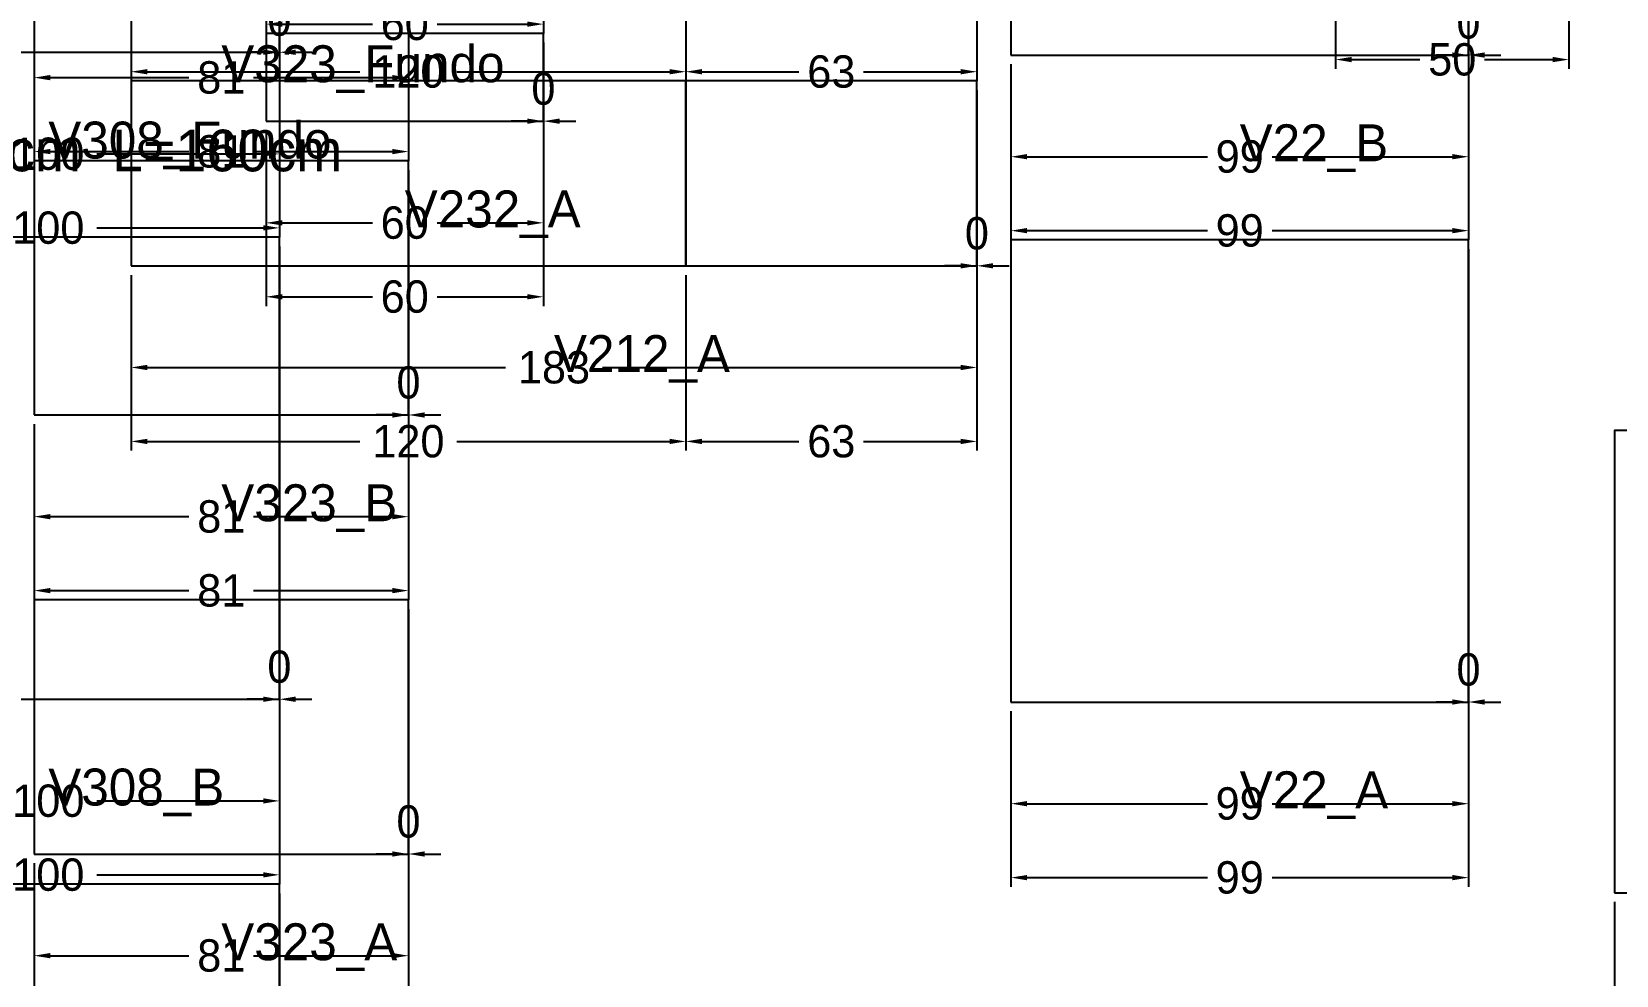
# Model space of a CAD drawing. Header units: metres. Extents: x 946 to 6411, y 1397 to 3666.
# Drawn here: x 3891.6 to 4234.4, y 1835.1 to 2039.3 of the extents above; entities that cross this region are included whole.
import ezdxf

# ---------------------------------------------------------------- set-up
doc = ezdxf.new("R2010")
doc.units = ezdxf.units.M
doc.layers.add('COTA', color=3, linetype='Continuous')
doc.dimstyles.new('COTA_VIG', dxfattribs={"dimtxt": 7, "dimasz": 3.5, "dimexe": 2, "dimexo": 2, "dimgap": 1.5, "dimtad": 1, "dimdec": 1, "dimcen": 2.5, "dimclrd": 3, "dimclre": 3, "dimclrt": 3, "dimazin": 3, "dimtfac": 1, "dimtmove": 0, "dimatfit": 3})

# ---------------------------------------------------------------- blocks, each defined once
blk = doc.blocks.new('_CLOSEDFILLED')
at = {"color": 0, "linetype": 'BYBLOCK'}
blk.add_solid([(-1, 0.164), (0, 0), (-1, -0.164)], dxfattribs=at)
blk = doc.blocks.new('*D241')
at = {"color": 3}
for p, q in [((4103.47, 1892.28), (4103.47, 1870.28)), ((4202.47, 1892.28), (4202.47, 1870.28)), ((4106.97, 1872.28), (4145.97, 1872.28)), ((4159.97, 1872.28), (4198.97, 1872.28))]:
    blk.add_line(p, q, dxfattribs=at)
at = {"layer": 'Defpoints'}
for p in [(4103.47, 1894.28), (4202.47, 1894.28), (4103.47, 1872.28)]:
    blk.add_point(p, dxfattribs=at)
at = {"layer": 'COTA', "color": 3, "xscale": 3.5, "yscale": 3.5, "rotation": 180}
blk.add_blockref('_CLOSEDFILLED', (4103.47, 1872.28), dxfattribs=at)
at = {"layer": 'COTA', "color": 3, "xscale": 3.5, "yscale": 3.5}
blk.add_blockref('_CLOSEDFILLED', (4202.47, 1872.28), dxfattribs=at)
at = {"layer": 'COTA', "color": 3, "insert": (4152.97, 1872.28), "char_height": 7, "attachment_point": 5}
blk.add_mtext('99', dxfattribs=at)
blk = doc.blocks.new('*D242')
at = {"color": 3}
for p, q in [((4103.47, 1892.28), (4103.47, 1854.28)), ((4202.47, 1892.28), (4202.47, 1854.28)), ((4106.97, 1856.28), (4145.97, 1856.28)), ((4159.97, 1856.28), (4198.97, 1856.28))]:
    blk.add_line(p, q, dxfattribs=at)
at = {"layer": 'Defpoints'}
for p in [(4103.47, 1894.28), (4202.47, 1894.28), (4103.47, 1856.28)]:
    blk.add_point(p, dxfattribs=at)
at = {"layer": 'COTA', "color": 3, "xscale": 3.5, "yscale": 3.5, "rotation": 180}
blk.add_blockref('_CLOSEDFILLED', (4103.47, 1856.28), dxfattribs=at)
at = {"layer": 'COTA', "color": 3, "xscale": 3.5, "yscale": 3.5}
blk.add_blockref('_CLOSEDFILLED', (4202.47, 1856.28), dxfattribs=at)
at = {"layer": 'COTA', "color": 3, "insert": (4152.97, 1856.28), "char_height": 7, "attachment_point": 5}
blk.add_mtext('99', dxfattribs=at)
blk = doc.blocks.new('*D244')
at = {"color": 3}
for p, q in [((4103.47, 2032.28), (4103.47, 2010.28)), ((4202.47, 2032.28), (4202.47, 2010.28)), ((4106.97, 2012.28), (4145.97, 2012.28)), ((4159.97, 2012.28), (4198.97, 2012.28))]:
    blk.add_line(p, q, dxfattribs=at)
at = {"layer": 'Defpoints'}
for p in [(4103.47, 2034.28), (4202.47, 2034.28), (4103.47, 2012.28)]:
    blk.add_point(p, dxfattribs=at)
at = {"layer": 'COTA', "color": 3, "xscale": 3.5, "yscale": 3.5, "rotation": 180}
blk.add_blockref('_CLOSEDFILLED', (4103.47, 2012.28), dxfattribs=at)
at = {"layer": 'COTA', "color": 3, "xscale": 3.5, "yscale": 3.5}
blk.add_blockref('_CLOSEDFILLED', (4202.47, 2012.28), dxfattribs=at)
at = {"layer": 'COTA', "color": 3, "insert": (4152.97, 2012.28), "char_height": 7, "attachment_point": 5}
blk.add_mtext('99', dxfattribs=at)
blk = doc.blocks.new('*D245')
at = {"color": 3}
for p, q in [((4103.47, 2032.28), (4103.47, 1994.28)), ((4202.47, 2032.28), (4202.47, 1994.28)), ((4106.97, 1996.28), (4145.97, 1996.28)), ((4159.97, 1996.28), (4198.97, 1996.28))]:
    blk.add_line(p, q, dxfattribs=at)
at = {"layer": 'Defpoints'}
for p in [(4103.47, 2034.28), (4202.47, 2034.28), (4103.47, 1996.28)]:
    blk.add_point(p, dxfattribs=at)
at = {"layer": 'COTA', "color": 3, "xscale": 3.5, "yscale": 3.5, "rotation": 180}
blk.add_blockref('_CLOSEDFILLED', (4103.47, 1996.28), dxfattribs=at)
at = {"layer": 'COTA', "color": 3, "xscale": 3.5, "yscale": 3.5}
blk.add_blockref('_CLOSEDFILLED', (4202.47, 1996.28), dxfattribs=at)
at = {"layer": 'COTA', "color": 3, "insert": (4152.97, 1996.28), "char_height": 7, "attachment_point": 5}
blk.add_mtext('99', dxfattribs=at)
blk = doc.blocks.new('*D925')
at = {"color": 3}
for p, q in [((3913.11, 1986.67), (3913.11, 1964.67)), ((4096.11, 1986.67), (4096.11, 1964.67)), ((3916.61, 1966.67), (3994.11, 1966.67)), ((4015.11, 1966.67), (4092.61, 1966.67))]:
    blk.add_line(p, q, dxfattribs=at)
at = {"layer": 'Defpoints'}
for p in [(3913.11, 1988.67), (4096.11, 1988.67), (3913.11, 1966.67)]:
    blk.add_point(p, dxfattribs=at)
at = {"layer": 'COTA', "color": 3, "xscale": 3.5, "yscale": 3.5, "rotation": 180}
blk.add_blockref('_CLOSEDFILLED', (3913.11, 1966.67), dxfattribs=at)
at = {"layer": 'COTA', "color": 3, "xscale": 3.5, "yscale": 3.5}
blk.add_blockref('_CLOSEDFILLED', (4096.11, 1966.67), dxfattribs=at)
at = {"layer": 'COTA', "color": 3, "insert": (4004.61, 1966.67), "char_height": 7, "attachment_point": 5}
blk.add_mtext('183', dxfattribs=at)
blk = doc.blocks.new('*D926')
at = {"color": 3}
for p, q in [((3913.11, 1986.67), (3913.11, 1948.67)), ((4033.11, 1986.67), (4033.11, 1948.67)), ((3916.61, 1950.67), (3962.61, 1950.67)), ((3983.61, 1950.67), (4029.61, 1950.67))]:
    blk.add_line(p, q, dxfattribs=at)
at = {"layer": 'Defpoints'}
for p in [(3913.11, 1988.67), (4033.11, 1988.67), (3913.11, 1950.67)]:
    blk.add_point(p, dxfattribs=at)
at = {"layer": 'COTA', "color": 3, "xscale": 3.5, "yscale": 3.5, "rotation": 180}
blk.add_blockref('_CLOSEDFILLED', (3913.11, 1950.67), dxfattribs=at)
at = {"layer": 'COTA', "color": 3, "xscale": 3.5, "yscale": 3.5}
blk.add_blockref('_CLOSEDFILLED', (4033.11, 1950.67), dxfattribs=at)
at = {"layer": 'COTA', "color": 3, "insert": (3973.11, 1950.67), "char_height": 7, "attachment_point": 5}
blk.add_mtext('120', dxfattribs=at)
blk = doc.blocks.new('*D927')
at = {"color": 3}
for p, q in [((4033.11, 1986.67), (4033.11, 1948.67)), ((4096.11, 1986.67), (4096.11, 1948.67)), ((4036.61, 1950.67), (4057.61, 1950.67)), ((4071.61, 1950.67), (4092.61, 1950.67))]:
    blk.add_line(p, q, dxfattribs=at)
at = {"layer": 'Defpoints'}
for p in [(4033.11, 1988.67), (4096.11, 1988.67), (4033.11, 1950.67)]:
    blk.add_point(p, dxfattribs=at)
at = {"layer": 'COTA', "color": 3, "xscale": 3.5, "yscale": 3.5, "rotation": 180}
blk.add_blockref('_CLOSEDFILLED', (4033.11, 1950.67), dxfattribs=at)
at = {"layer": 'COTA', "color": 3, "xscale": 3.5, "yscale": 3.5}
blk.add_blockref('_CLOSEDFILLED', (4096.11, 1950.67), dxfattribs=at)
at = {"layer": 'COTA', "color": 3, "insert": (4064.61, 1950.67), "char_height": 7, "attachment_point": 5}
blk.add_mtext('63', dxfattribs=at)
blk = doc.blocks.new('*D930')
at = {"color": 3}
for p, q in [((3913.11, 2066.67), (3913.11, 2028.67)), ((4033.11, 2066.67), (4033.11, 2028.67)), ((3916.61, 2030.67), (3962.61, 2030.67)), ((3983.61, 2030.67), (4029.61, 2030.67))]:
    blk.add_line(p, q, dxfattribs=at)
at = {"layer": 'Defpoints'}
for p in [(3913.11, 2068.67), (4033.11, 2068.67), (3913.11, 2030.67)]:
    blk.add_point(p, dxfattribs=at)
at = {"layer": 'COTA', "color": 3, "xscale": 3.5, "yscale": 3.5, "rotation": 180}
blk.add_blockref('_CLOSEDFILLED', (3913.11, 2030.67), dxfattribs=at)
at = {"layer": 'COTA', "color": 3, "xscale": 3.5, "yscale": 3.5}
blk.add_blockref('_CLOSEDFILLED', (4033.11, 2030.67), dxfattribs=at)
at = {"layer": 'COTA', "color": 3, "insert": (3973.11, 2030.67), "char_height": 7, "attachment_point": 5}
blk.add_mtext('120', dxfattribs=at)
blk = doc.blocks.new('*D931')
at = {"color": 3}
for p, q in [((4033.11, 2066.67), (4033.11, 2028.67)), ((4096.11, 2066.67), (4096.11, 2028.67)), ((4036.61, 2030.67), (4057.61, 2030.67)), ((4071.61, 2030.67), (4092.61, 2030.67))]:
    blk.add_line(p, q, dxfattribs=at)
at = {"layer": 'Defpoints'}
for p in [(4033.11, 2068.67), (4096.11, 2068.67), (4033.11, 2030.67)]:
    blk.add_point(p, dxfattribs=at)
at = {"layer": 'COTA', "color": 3, "xscale": 3.5, "yscale": 3.5, "rotation": 180}
blk.add_blockref('_CLOSEDFILLED', (4033.11, 2030.67), dxfattribs=at)
at = {"layer": 'COTA', "color": 3, "xscale": 3.5, "yscale": 3.5}
blk.add_blockref('_CLOSEDFILLED', (4096.11, 2030.67), dxfattribs=at)
at = {"layer": 'COTA', "color": 3, "insert": (4064.61, 2030.67), "char_height": 7, "attachment_point": 5}
blk.add_mtext('63', dxfattribs=at)
blk = doc.blocks.new('*D994')
at = {"color": 3}
for p, q in [((4234.06, 1851.02), (4234.06, 1829.02)), ((4334.06, 1851.02), (4334.06, 1829.02)), ((4237.56, 1831.02), (4273.56, 1831.02)), ((4294.56, 1831.02), (4330.56, 1831.02))]:
    blk.add_line(p, q, dxfattribs=at)
at = {"layer": 'Defpoints'}
for p in [(4234.06, 1853.02), (4334.06, 1853.02), (4234.06, 1831.02)]:
    blk.add_point(p, dxfattribs=at)
at = {"layer": 'COTA', "color": 3, "xscale": 3.5, "yscale": 3.5, "rotation": 180}
blk.add_blockref('_CLOSEDFILLED', (4234.06, 1831.02), dxfattribs=at)
at = {"layer": 'COTA', "color": 3, "xscale": 3.5, "yscale": 3.5}
blk.add_blockref('_CLOSEDFILLED', (4334.06, 1831.02), dxfattribs=at)
at = {"layer": 'COTA', "color": 3, "insert": (4284.06, 1831.02), "char_height": 7, "attachment_point": 5}
blk.add_mtext('100', dxfattribs=at)
blk = doc.blocks.new('*D995')
at = {"color": 3}
for p, q in [((4234.06, 1851.02), (4234.06, 1813.02)), ((4334.06, 1851.02), (4334.06, 1813.02)), ((4237.56, 1815.02), (4273.56, 1815.02)), ((4294.56, 1815.02), (4330.56, 1815.02))]:
    blk.add_line(p, q, dxfattribs=at)
at = {"layer": 'Defpoints'}
for p in [(4234.06, 1853.02), (4334.06, 1853.02), (4234.06, 1815.02)]:
    blk.add_point(p, dxfattribs=at)
at = {"layer": 'COTA', "color": 3, "xscale": 3.5, "yscale": 3.5, "rotation": 180}
blk.add_blockref('_CLOSEDFILLED', (4234.06, 1815.02), dxfattribs=at)
at = {"layer": 'COTA', "color": 3, "xscale": 3.5, "yscale": 3.5}
blk.add_blockref('_CLOSEDFILLED', (4334.06, 1815.02), dxfattribs=at)
at = {"layer": 'COTA', "color": 3, "insert": (4284.06, 1815.02), "char_height": 7, "attachment_point": 5}
blk.add_mtext('100', dxfattribs=at)
blk = doc.blocks.new('*D1111')
at = {"color": 3}
for p, q in [((3942.32, 2017.97), (3942.32, 1995.97)), ((4002.32, 2017.97), (4002.32, 1995.97)), ((3945.82, 1997.97), (3965.32, 1997.97)), ((3979.32, 1997.97), (3998.82, 1997.97))]:
    blk.add_line(p, q, dxfattribs=at)
at = {"layer": 'Defpoints'}
for p in [(3942.32, 2019.97), (4002.32, 2019.97), (3942.32, 1997.97)]:
    blk.add_point(p, dxfattribs=at)
at = {"layer": 'COTA', "color": 3, "xscale": 3.5, "yscale": 3.5, "rotation": 180}
blk.add_blockref('_CLOSEDFILLED', (3942.32, 1997.97), dxfattribs=at)
at = {"layer": 'COTA', "color": 3, "xscale": 3.5, "yscale": 3.5}
blk.add_blockref('_CLOSEDFILLED', (4002.32, 1997.97), dxfattribs=at)
at = {"layer": 'COTA', "color": 3, "insert": (3972.32, 1997.97), "char_height": 7, "attachment_point": 5}
blk.add_mtext('60', dxfattribs=at)
blk = doc.blocks.new('*D1112')
at = {"color": 3}
for p, q in [((3942.32, 2017.97), (3942.32, 1979.97)), ((4002.32, 2017.97), (4002.32, 1979.97)), ((3945.82, 1981.97), (3965.32, 1981.97)), ((3979.32, 1981.97), (3998.82, 1981.97))]:
    blk.add_line(p, q, dxfattribs=at)
at = {"layer": 'Defpoints'}
for p in [(3942.32, 2019.97), (4002.32, 2019.97), (3942.32, 1981.97)]:
    blk.add_point(p, dxfattribs=at)
at = {"layer": 'COTA', "color": 3, "xscale": 3.5, "yscale": 3.5, "rotation": 180}
blk.add_blockref('_CLOSEDFILLED', (3942.32, 1981.97), dxfattribs=at)
at = {"layer": 'COTA', "color": 3, "xscale": 3.5, "yscale": 3.5}
blk.add_blockref('_CLOSEDFILLED', (4002.32, 1981.97), dxfattribs=at)
at = {"layer": 'COTA', "color": 3, "insert": (3972.32, 1981.97), "char_height": 7, "attachment_point": 5}
blk.add_mtext('60', dxfattribs=at)
blk = doc.blocks.new('*D1115')
at = {"color": 3}
for p, q in [((3942.32, 2076.97), (3942.32, 2038.97)), ((4002.32, 2076.97), (4002.32, 2038.97)), ((3945.82, 2040.97), (3965.32, 2040.97)), ((3979.32, 2040.97), (3998.82, 2040.97))]:
    blk.add_line(p, q, dxfattribs=at)
at = {"layer": 'Defpoints'}
for p in [(3942.32, 2078.97), (4002.32, 2078.97), (3942.32, 2040.97)]:
    blk.add_point(p, dxfattribs=at)
at = {"layer": 'COTA', "color": 3, "xscale": 3.5, "yscale": 3.5, "rotation": 180}
blk.add_blockref('_CLOSEDFILLED', (3942.32, 2040.97), dxfattribs=at)
at = {"layer": 'COTA', "color": 3, "xscale": 3.5, "yscale": 3.5}
blk.add_blockref('_CLOSEDFILLED', (4002.32, 2040.97), dxfattribs=at)
at = {"layer": 'COTA', "color": 3, "insert": (3972.32, 2040.97), "char_height": 7, "attachment_point": 5}
blk.add_mtext('60', dxfattribs=at)
blk = doc.blocks.new('*D1423')
at = {"color": 3}
for p, q in [((3845.2, 1892.88), (3845.2, 1870.88)), ((3945.2, 1892.88), (3945.2, 1870.88)), ((3848.7, 1872.88), (3884.7, 1872.88)), ((3905.7, 1872.88), (3941.7, 1872.88))]:
    blk.add_line(p, q, dxfattribs=at)
at = {"layer": 'Defpoints'}
for p in [(3845.2, 1894.88), (3945.2, 1894.88), (3845.2, 1872.88)]:
    blk.add_point(p, dxfattribs=at)
at = {"layer": 'COTA', "color": 3, "xscale": 3.5, "yscale": 3.5, "rotation": 180}
blk.add_blockref('_CLOSEDFILLED', (3845.2, 1872.88), dxfattribs=at)
at = {"layer": 'COTA', "color": 3, "xscale": 3.5, "yscale": 3.5}
blk.add_blockref('_CLOSEDFILLED', (3945.2, 1872.88), dxfattribs=at)
at = {"layer": 'COTA', "color": 3, "insert": (3895.2, 1872.88), "char_height": 7, "attachment_point": 5}
blk.add_mtext('100', dxfattribs=at)
blk = doc.blocks.new('*D1424')
at = {"color": 3}
for p, q in [((3845.2, 1892.88), (3845.2, 1854.88)), ((3945.2, 1892.88), (3945.2, 1854.88)), ((3848.7, 1856.88), (3884.7, 1856.88)), ((3905.7, 1856.88), (3941.7, 1856.88))]:
    blk.add_line(p, q, dxfattribs=at)
at = {"layer": 'Defpoints'}
for p in [(3845.2, 1894.88), (3945.2, 1894.88), (3845.2, 1856.88)]:
    blk.add_point(p, dxfattribs=at)
at = {"layer": 'COTA', "color": 3, "xscale": 3.5, "yscale": 3.5, "rotation": 180}
blk.add_blockref('_CLOSEDFILLED', (3845.2, 1856.88), dxfattribs=at)
at = {"layer": 'COTA', "color": 3, "xscale": 3.5, "yscale": 3.5}
blk.add_blockref('_CLOSEDFILLED', (3945.2, 1856.88), dxfattribs=at)
at = {"layer": 'COTA', "color": 3, "insert": (3895.2, 1856.88), "char_height": 7, "attachment_point": 5}
blk.add_mtext('100', dxfattribs=at)
blk = doc.blocks.new('*D1426')
at = {"color": 3}
for p, q in [((3845.2, 2032.88), (3845.2, 2010.88)), ((3945.2, 2032.88), (3945.2, 2010.88)), ((3848.7, 2012.88), (3884.7, 2012.88)), ((3905.7, 2012.88), (3941.7, 2012.88))]:
    blk.add_line(p, q, dxfattribs=at)
at = {"layer": 'Defpoints'}
for p in [(3845.2, 2034.88), (3945.2, 2034.88), (3845.2, 2012.88)]:
    blk.add_point(p, dxfattribs=at)
at = {"layer": 'COTA', "color": 3, "xscale": 3.5, "yscale": 3.5, "rotation": 180}
blk.add_blockref('_CLOSEDFILLED', (3845.2, 2012.88), dxfattribs=at)
at = {"layer": 'COTA', "color": 3, "xscale": 3.5, "yscale": 3.5}
blk.add_blockref('_CLOSEDFILLED', (3945.2, 2012.88), dxfattribs=at)
at = {"layer": 'COTA', "color": 3, "insert": (3895.2, 2012.88), "char_height": 7, "attachment_point": 5}
blk.add_mtext('100', dxfattribs=at)
blk = doc.blocks.new('*D1427')
at = {"color": 3}
for p, q in [((3845.2, 2032.88), (3845.2, 1994.88)), ((3945.2, 2032.88), (3945.2, 1994.88)), ((3848.7, 1996.88), (3884.7, 1996.88)), ((3905.7, 1996.88), (3941.7, 1996.88))]:
    blk.add_line(p, q, dxfattribs=at)
at = {"layer": 'Defpoints'}
for p in [(3845.2, 2034.88), (3945.2, 2034.88), (3845.2, 1996.88)]:
    blk.add_point(p, dxfattribs=at)
at = {"layer": 'COTA', "color": 3, "xscale": 3.5, "yscale": 3.5, "rotation": 180}
blk.add_blockref('_CLOSEDFILLED', (3845.2, 1996.88), dxfattribs=at)
at = {"layer": 'COTA', "color": 3, "xscale": 3.5, "yscale": 3.5}
blk.add_blockref('_CLOSEDFILLED', (3945.2, 1996.88), dxfattribs=at)
at = {"layer": 'COTA', "color": 3, "insert": (3895.2, 1996.88), "char_height": 7, "attachment_point": 5}
blk.add_mtext('100', dxfattribs=at)
blk = doc.blocks.new('*D1576')
at = {"color": 3}
for p, q in [((3892.13, 1859.39), (3892.13, 1837.39)), ((3973.13, 1859.39), (3973.13, 1837.39)), ((3895.63, 1839.39), (3925.63, 1839.39)), ((3939.63, 1839.39), (3969.63, 1839.39))]:
    blk.add_line(p, q, dxfattribs=at)
at = {"layer": 'Defpoints'}
for p in [(3892.13, 1861.39), (3973.13, 1861.39), (3892.13, 1839.39)]:
    blk.add_point(p, dxfattribs=at)
at = {"layer": 'COTA', "color": 3, "xscale": 3.5, "yscale": 3.5, "rotation": 180}
blk.add_blockref('_CLOSEDFILLED', (3892.13, 1839.39), dxfattribs=at)
at = {"layer": 'COTA', "color": 3, "xscale": 3.5, "yscale": 3.5}
blk.add_blockref('_CLOSEDFILLED', (3973.13, 1839.39), dxfattribs=at)
at = {"layer": 'COTA', "color": 3, "insert": (3932.63, 1839.39), "char_height": 7, "attachment_point": 5}
blk.add_mtext('81', dxfattribs=at)
blk = doc.blocks.new('*D1577')
at = {"color": 3}
for p, q in [((3892.13, 1859.39), (3892.13, 1821.39)), ((3973.13, 1859.39), (3973.13, 1821.39)), ((3895.63, 1823.39), (3925.63, 1823.39)), ((3939.63, 1823.39), (3969.63, 1823.39))]:
    blk.add_line(p, q, dxfattribs=at)
at = {"layer": 'Defpoints'}
for p in [(3892.13, 1861.39), (3973.13, 1861.39), (3892.13, 1823.39)]:
    blk.add_point(p, dxfattribs=at)
at = {"layer": 'COTA', "color": 3, "xscale": 3.5, "yscale": 3.5, "rotation": 180}
blk.add_blockref('_CLOSEDFILLED', (3892.13, 1823.39), dxfattribs=at)
at = {"layer": 'COTA', "color": 3, "xscale": 3.5, "yscale": 3.5}
blk.add_blockref('_CLOSEDFILLED', (3973.13, 1823.39), dxfattribs=at)
at = {"layer": 'COTA', "color": 3, "insert": (3932.63, 1823.39), "char_height": 7, "attachment_point": 5}
blk.add_mtext('81', dxfattribs=at)
blk = doc.blocks.new('*D1579')
at = {"color": 3}
for p, q in [((3892.13, 1954.39), (3892.13, 1932.39)), ((3973.13, 1954.39), (3973.13, 1932.39)), ((3895.63, 1934.39), (3925.63, 1934.39)), ((3939.63, 1934.39), (3969.63, 1934.39))]:
    blk.add_line(p, q, dxfattribs=at)
at = {"layer": 'Defpoints'}
for p in [(3892.13, 1956.39), (3973.13, 1956.39), (3892.13, 1934.39)]:
    blk.add_point(p, dxfattribs=at)
at = {"layer": 'COTA', "color": 3, "xscale": 3.5, "yscale": 3.5, "rotation": 180}
blk.add_blockref('_CLOSEDFILLED', (3892.13, 1934.39), dxfattribs=at)
at = {"layer": 'COTA', "color": 3, "xscale": 3.5, "yscale": 3.5}
blk.add_blockref('_CLOSEDFILLED', (3973.13, 1934.39), dxfattribs=at)
at = {"layer": 'COTA', "color": 3, "insert": (3932.63, 1934.39), "char_height": 7, "attachment_point": 5}
blk.add_mtext('81', dxfattribs=at)
blk = doc.blocks.new('*D1580')
at = {"color": 3}
for p, q in [((3892.13, 1954.39), (3892.13, 1916.39)), ((3973.13, 1954.39), (3973.13, 1916.39)), ((3895.63, 1918.39), (3925.63, 1918.39)), ((3939.63, 1918.39), (3969.63, 1918.39))]:
    blk.add_line(p, q, dxfattribs=at)
at = {"layer": 'Defpoints'}
for p in [(3892.13, 1956.39), (3973.13, 1956.39), (3892.13, 1918.39)]:
    blk.add_point(p, dxfattribs=at)
at = {"layer": 'COTA', "color": 3, "xscale": 3.5, "yscale": 3.5, "rotation": 180}
blk.add_blockref('_CLOSEDFILLED', (3892.13, 1918.39), dxfattribs=at)
at = {"layer": 'COTA', "color": 3, "xscale": 3.5, "yscale": 3.5}
blk.add_blockref('_CLOSEDFILLED', (3973.13, 1918.39), dxfattribs=at)
at = {"layer": 'COTA', "color": 3, "insert": (3932.63, 1918.39), "char_height": 7, "attachment_point": 5}
blk.add_mtext('81', dxfattribs=at)
blk = doc.blocks.new('*D1582')
at = {"color": 3}
for p, q in [((3892.13, 2049.39), (3892.13, 2027.39)), ((3973.13, 2049.39), (3973.13, 2027.39)), ((3895.63, 2029.39), (3925.63, 2029.39)), ((3939.63, 2029.39), (3969.63, 2029.39))]:
    blk.add_line(p, q, dxfattribs=at)
at = {"layer": 'Defpoints'}
for p in [(3892.13, 2051.39), (3973.13, 2051.39), (3892.13, 2029.39)]:
    blk.add_point(p, dxfattribs=at)
at = {"layer": 'COTA', "color": 3, "xscale": 3.5, "yscale": 3.5, "rotation": 180}
blk.add_blockref('_CLOSEDFILLED', (3892.13, 2029.39), dxfattribs=at)
at = {"layer": 'COTA', "color": 3, "xscale": 3.5, "yscale": 3.5}
blk.add_blockref('_CLOSEDFILLED', (3973.13, 2029.39), dxfattribs=at)
at = {"layer": 'COTA', "color": 3, "insert": (3932.63, 2029.39), "char_height": 7, "attachment_point": 5}
blk.add_mtext('81', dxfattribs=at)
blk = doc.blocks.new('*D1583')
at = {"color": 3}
for p, q in [((3892.13, 2049.39), (3892.13, 2011.39)), ((3973.13, 2049.39), (3973.13, 2011.39)), ((3895.63, 2013.39), (3925.63, 2013.39)), ((3939.63, 2013.39), (3969.63, 2013.39))]:
    blk.add_line(p, q, dxfattribs=at)
at = {"layer": 'Defpoints'}
for p in [(3892.13, 2051.39), (3973.13, 2051.39), (3892.13, 2013.39)]:
    blk.add_point(p, dxfattribs=at)
at = {"layer": 'COTA', "color": 3, "xscale": 3.5, "yscale": 3.5, "rotation": 180}
blk.add_blockref('_CLOSEDFILLED', (3892.13, 2013.39), dxfattribs=at)
at = {"layer": 'COTA', "color": 3, "xscale": 3.5, "yscale": 3.5}
blk.add_blockref('_CLOSEDFILLED', (3973.13, 2013.39), dxfattribs=at)
at = {"layer": 'COTA', "color": 3, "insert": (3932.63, 2013.39), "char_height": 7, "attachment_point": 5}
blk.add_mtext('81', dxfattribs=at)
blk = doc.blocks.new('*D1598')
at = {"color": 3}
for p, q in [((4173.7, 2069.3), (4173.7, 2031.3)), ((4224.2, 2069.3), (4224.2, 2031.3)), ((4177.2, 2033.3), (4191.95, 2033.3)), ((4205.95, 2033.3), (4220.7, 2033.3))]:
    blk.add_line(p, q, dxfattribs=at)
at = {"layer": 'Defpoints'}
for p in [(4173.7, 2071.3), (4224.2, 2071.3), (4173.7, 2033.3)]:
    blk.add_point(p, dxfattribs=at)
at = {"layer": 'COTA', "color": 3, "xscale": 3.5, "yscale": 3.5, "rotation": 180}
blk.add_blockref('_CLOSEDFILLED', (4173.7, 2033.3), dxfattribs=at)
at = {"layer": 'COTA', "color": 3, "xscale": 3.5, "yscale": 3.5}
blk.add_blockref('_CLOSEDFILLED', (4224.2, 2033.3), dxfattribs=at)
at = {"layer": 'COTA', "color": 3, "insert": (4198.95, 2033.3), "char_height": 7, "attachment_point": 5}
blk.add_mtext('50', dxfattribs=at)

msp = doc.modelspace()

# ---------------------------------------------------------------- linework, layer by layer
at = {"layer": 'Paineis'}
for points in [[(3845.2, 2034.88), (3945.2, 2034.88), (3945.2, 2134.88), (3845.2, 2134.88)], [(4103.47, 2034.28), (4202.47, 2034.28), (4202.47, 2134.28), (4103.47, 2134.28)], [(3942.32, 2019.97), (4002.32, 2019.97), (4002.32, 2038.97), (3942.32, 2038.97)], [(3913.11, 1988.67), (4033.11, 1988.67), (4033.11, 2028.67), (3913.11, 2028.67)], [(4033.11, 1988.67), (4096.11, 1988.67), (4096.11, 2028.67), (4033.11, 2028.67)], [(3892.13, 1956.39), (3973.13, 1956.39), (3973.13, 2011.39), (3892.13, 2011.39)], [(3845.2, 1894.88), (3945.2, 1894.88), (3945.2, 1994.88), (3845.2, 1994.88)], [(4103.47, 1894.28), (4202.47, 1894.28), (4202.47, 1994.28), (4103.47, 1994.28)], [(4234.06, 1853.02), (4334.06, 1853.02), (4334.06, 1953.02), (4234.06, 1953.02)], [(3892.13, 1861.39), (3973.13, 1861.39), (3973.13, 1916.39), (3892.13, 1916.39)], [(3845.2, 1754.88), (3945.2, 1754.88), (3945.2, 1854.88), (3845.2, 1854.88)]]:
    msp.add_lwpolyline(points, close=True, dxfattribs=at)

# ---------------------------------------------------------------- texts
at = {"layer": 'NOMENCLATURA', "insert": (3723.01, 2018.12), "char_height": 9, "attachment_point": 1}
msp.add_mtext('12 PAV - V211  b=45cm  h=45cm  L=160cm', dxfattribs=at)
at = {"layer": 'Texto Secao', "char_height": 8, "attachment_point": 1}
for s, insert in [('V323_Fundo', (3932.63, 2036.39)), ('V308_Fundo', (3895.2, 2019.88)), ('V22_B', (4152.97, 2019.28)), ('V232_A', (3972.32, 2004.97)), ('V212_A', (4004.61, 1973.67)), ('V323_B', (3932.63, 1941.39)), ('V308_B', (3895.2, 1879.88)), ('V22_A', (4152.97, 1879.28)), ('V323_A', (3932.63, 1846.39))]:
    msp.add_mtext(s, dxfattribs=dict(at, insert=insert))

# ---------------------------------------------------------------- dimensions: what is measured, and where the dimension line sits
at = {"layer": 'COTA'}
for base, p1, p2 in [((3945.2, 2034.88), (3945.2, 2034.88), (3945.2, 2134.88)), ((4202.47, 2034.28), (4202.47, 2034.28), (4202.47, 2134.28)), ((4002.32, 2019.97), (4002.32, 2019.97), (4002.32, 2038.97)), ((4096.11, 1988.67), (4096.11, 1988.67), (4096.11, 2028.67)), ((3973.13, 1956.39), (3973.13, 1956.39), (3973.13, 2011.39)), ((3945.2, 1894.88), (3945.2, 1894.88), (3945.2, 1994.88)), ((4202.47, 1894.28), (4202.47, 1894.28), (4202.47, 1994.28)), ((3973.13, 1861.39), (3973.13, 1861.39), (3973.13, 1916.39)), ((3945.2, 1754.88), (3945.2, 1754.88), (3945.2, 1854.88))]:
    msp.add_linear_dim(base=base, p1=p1, p2=p2, dimstyle='COTA_VIG', dxfattribs=at).render()
for base, p1, p2, picture, middle in [((3942.32, 2040.97), (3942.32, 2078.97), (4002.32, 2078.97), '*D1115', (3972.32, 2040.97)), ((4173.7, 2033.3), (4173.7, 2071.3), (4224.2, 2071.3), '*D1598', (4198.95, 2033.3)), ((3913.11, 2030.67), (3913.11, 2068.67), (4033.11, 2068.67), '*D930', (3973.11, 2030.67)), ((4033.11, 2030.67), (4033.11, 2068.67), (4096.11, 2068.67), '*D931', (4064.61, 2030.67)), ((3892.13, 2029.39), (3892.13, 2051.39), (3973.13, 2051.39), '*D1582', (3932.63, 2029.39)), ((3892.13, 2013.39), (3892.13, 2051.39), (3973.13, 2051.39), '*D1583', (3932.63, 2013.39)), ((3845.2, 2012.88), (3845.2, 2034.88), (3945.2, 2034.88), '*D1426', (3895.2, 2012.88)), ((3845.2, 1996.88), (3845.2, 2034.88), (3945.2, 2034.88), '*D1427', (3895.2, 1996.88)), ((4103.47, 2012.28), (4103.47, 2034.28), (4202.47, 2034.28), '*D244', (4152.97, 2012.28)), ((4103.47, 1996.28), (4103.47, 2034.28), (4202.47, 2034.28), '*D245', (4152.97, 1996.28)), ((3942.32, 1997.97), (3942.32, 2019.97), (4002.32, 2019.97), '*D1111', (3972.32, 1997.97)), ((3942.32, 1981.97), (3942.32, 2019.97), (4002.32, 2019.97), '*D1112', (3972.32, 1981.97)), ((3913.11, 1966.67), (3913.11, 1988.67), (4096.11, 1988.67), '*D925', (4004.61, 1966.67)), ((3913.11, 1950.67), (3913.11, 1988.67), (4033.11, 1988.67), '*D926', (3973.11, 1950.67)), ((4033.11, 1950.67), (4033.11, 1988.67), (4096.11, 1988.67), '*D927', (4064.61, 1950.67)), ((3892.13, 1934.39), (3892.13, 1956.39), (3973.13, 1956.39), '*D1579', (3932.63, 1934.39)), ((3892.13, 1918.39), (3892.13, 1956.39), (3973.13, 1956.39), '*D1580', (3932.63, 1918.39)), ((3845.2, 1872.88), (3845.2, 1894.88), (3945.2, 1894.88), '*D1423', (3895.2, 1872.88)), ((3845.2, 1856.88), (3845.2, 1894.88), (3945.2, 1894.88), '*D1424', (3895.2, 1856.88)), ((4103.47, 1872.28), (4103.47, 1894.28), (4202.47, 1894.28), '*D241', (4152.97, 1872.28)), ((4103.47, 1856.28), (4103.47, 1894.28), (4202.47, 1894.28), '*D242', (4152.97, 1856.28)), ((3892.13, 1839.39), (3892.13, 1861.39), (3973.13, 1861.39), '*D1576', (3932.63, 1839.39)), ((3892.13, 1823.39), (3892.13, 1861.39), (3973.13, 1861.39), '*D1577', (3932.63, 1823.39)), ((4234.06, 1831.02), (4234.06, 1853.02), (4334.06, 1853.02), '*D994', (4284.06, 1831.02)), ((4234.06, 1815.02), (4234.06, 1853.02), (4334.06, 1853.02), '*D995', (4284.06, 1815.02))]:
    dim = msp.add_linear_dim(base=base, p1=p1, p2=p2, dimstyle='COTA_VIG', dxfattribs=at)
    dim.commit()
    dim.dimension.update_dxf_attribs({"geometry": picture, "text_midpoint": middle})

doc.saveas('drawing.dxf')
